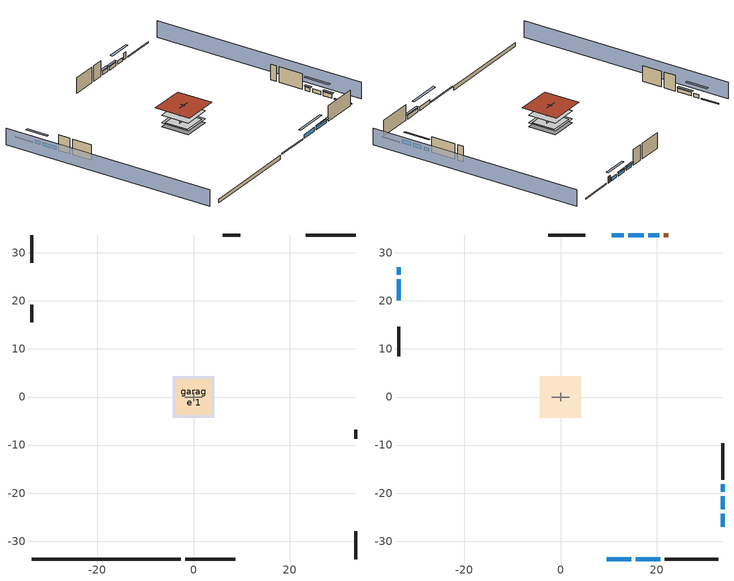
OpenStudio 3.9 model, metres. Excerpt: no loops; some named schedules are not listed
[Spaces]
garage 1
 floor foundation (Slab1 construction): -3.66,-3.66 -3.66,3.66 3.66,3.66 3.66,-3.66 z0
 wall outside (Wall1 construction): -33.68,19.19 -33.68,15.53 z0.3:5.18
 wall outside (Wall2 construction): 9.71,33.68 6.05,33.68 z0.3:5.18
 wall outside (Wall9 construction): 33.68,-8.65 33.68,-6.82 z0.3:5.18
 wall to conditioned space 1 (Wall5 construction Reversed): -1.83,0 1.83,0 z0.3:5.18
 wall to conditioned space 1 (Wall6 construction Reversed): 0,-0.91 0,0.91 z0.3:5.18
crawlspace - unvented 1
 floor foundation (Slab2 construction): -4.31,-4.31 -4.31,4.31 4.31,4.31 4.31,-4.31 z-0.91
 wall outside (RimJoist1 construction): -1.73,-33.68 8.67,-33.68 z0.3:0.61
 wall outside (RimJoist2 construction): -33.68,33.68 -33.68,27.89 z0.3:0.61
 wall outside (RimJoist3 construction): 33.68,33.68 23.29,33.68 z0.3:0.61
 wall outside (RimJoist4 construction): 33.68,-33.68 33.68,-27.89 z0.3:0.61
 wall foundation (FoundationWall1 construction): -33.68,-33.68 -2.66,-33.68 z-0.91:0.3
conditioned space 1
 floor to crawlspace - unvented 1 (Floor1 construction): -4.31,-4.31 -4.31,4.31 4.31,4.31 4.31,-4.31 z0.3
 floor to garage 1 (Floor2 construction): -3.66,-3.66 -3.66,3.66 3.66,3.66 3.66,-3.66 z0.3
 floor adiabatic (AdiabaticFloorConstruction): -4.31,-4.31 -4.31,4.31 4.31,4.31 4.31,-4.31 z2.74
 wall outside (Wall3 construction): 21.69,-33.68 32.76,-33.68 z0.3:5.18
 wall outside (Wall4 construction): -33.68,14.6 -33.68,8.45 z0.3:5.18
 wall outside (Wall7 construction): 5.13,33.68 -2.56,33.68 z0.3:5.18
 wall outside (Wall8 construction): 33.68,-17.23 33.68,-9.58 z0.3:5.18
 wall outside (AdiabaticWallConstruction): 9.6,-33.68 14.71,-33.68 / 15.64,-33.68 20.76,-33.68 z0.3:1.46; -33.68,26.96 -33.68,25.39 / 17.3,33.68 14.12,33.68 z0.3:1.37; -33.68,24.46 -33.68,20.12 / 13.19,33.68 10.64,33.68 z0.3:1.43; 20.52,33.68 18.22,33.68 / 33.68,-19.71 33.68,-18.16 z0.3:1.34; 33.68,-23.34 33.68,-20.64 / 33.68,-26.96 33.68,-24.27 z0.3:1.52
 wall outside (AdiabaticWallConstruction 1): 22.36,33.68 21.45,33.68 z0.3:2.34
 window (WindowConstruction): 9.6,-33.68 14.71,-33.68 z0.3:1.46
 window (WindowConstruction 1): 15.64,-33.68 20.76,-33.68 z0.3:1.46
 window (WindowConstruction 2): -33.68,26.96 -33.68,25.39 z0.3:1.37
 window (WindowConstruction 3): -33.68,24.46 -33.68,20.12 z0.3:1.43
 window (WindowConstruction 4): 20.52,33.68 18.22,33.68 z0.3:1.34
 window (WindowConstruction 5): 17.29,33.68 14.12,33.68 z0.3:1.37
 window (WindowConstruction 6): 13.19,33.68 10.64,33.68 z0.3:1.43
 window (WindowConstruction 7): 33.68,-23.34 33.68,-20.64 z0.3:1.52
 window (WindowConstruction 8): 33.68,-19.71 33.68,-18.16 z0.3:1.34
 window (WindowConstruction 9): 33.68,-26.96 33.68,-24.27 z0.3:1.52
 door (Door): 22.36,33.68 21.45,33.68 z0.3:2.34
 ceiling adiabatic (AdiabaticFloorConstruction): 4.31,-4.31 4.31,4.31 -4.31,4.31 -4.31,-4.31 z2.74
 roof outside (Roof1 construction): -5.66,5.66 -5.66,-5.66 5.66,-5.66 5.66,5.66 z5.18
shading: 38.26,-33.68 38.26,33.68 / -38.26,33.68 -38.26,-33.68 z0:5.18; 17.46,-33.68 6.85,-33.68 6.85,-34.29 17.46,-34.29 z4.21; 21.06,-33.68 15.34,-33.68 15.34,-34.29 21.06,-34.29 z1.77; -33.68,22.64 -33.68,29.71 -34.29,29.71 -34.29,22.64 z4.11; -33.68,19.81 -33.68,24.76 -34.29,24.76 -34.29,19.81 z1.74; 15.48,33.68 23.26,33.68 23.26,34.29 15.48,34.29 z4.08; 13.81,33.68 17.6,33.68 17.6,34.29 13.81,34.29 z1.68; 10.34,33.68 13.49,33.68 13.49,34.29 10.34,34.29 z1.74; 33.68,-17.9 33.68,-26.08 34.29,-26.08 34.29,-17.9 z4.27; 33.68,-17.86 33.68,-20.02 34.29,-20.02 34.29,-17.86 z1.65; 33.68,-23.96 33.68,-27.27 34.29,-27.27 34.29,-23.96 z1.83
[Site]
Portland Intl Arpt_OR: Latitude {deg}=45.59; Longitude {deg}=-122.6; Time Zone {hr}=-8; Elevation {m}=33; Terrain=Suburbs; Keep Site Location Information=Yes
[Site:GroundTemperature:Shallow]
10.2558, 8.96328, 8.85977, 9.47314, 11.9355, 14.3863, 16.5111, 17.8571, 17.9714, 16.8767, 14.8061, 12.4304
[Site:WaterMainsTemperature]
Calculation Method=Schedule; Temperature Schedule=mains temperature schedule
[Building]
Building 1
[Material] Roughness=Rough
Name | Thickness {m} | Conductivity {W/m-K} | Density {kg/m3} | Specific Heat {J/kg-K} | Thermal Absorptance | Solar Absorptance | Visible Absorptance
slate or tile shingles | 0.01905 | 0.840978 | 1899.972 | 799.717 | 0.9 | 0.75 | 0.75
roof rigid ins; wall rigid ins | 0.051816 | 0.029427 | 32.04 | 1214.23 | 0.9 | 0.7 | 0.7
osb sheathing 0.75 in. | 0.01905 | 0.115458 | 512.64 | 1214.23 | 0.9 | 0.7 | 0.7
roof stud and cavity | 0.2032 | 0.633245 | 78.34581 | 1123.46 | 0.9 | 0.7 | 0.7
gypsum board | 0.0127 | 0.160291 | 801 | 837.4 | 0.9 | 0.6 | 0.6
vinyl siding | 0.009525 | 0.089435 | 177.822 | 1046.75 | 0.9 | 0.5 | 0.5
osb sheathing 0.5 in. | 0.0127 | 0.115458 | 512.64 | 1214.23 | 0.9 | 0.7 | 0.7
wall stud and cavity | 0.1397 | 0.419005 | 139.0536 | 1170.24 | 0.9 | 0.6 | 0.6
wall stud and cavity 1 | 0.1397 | 0.230397 | 139.0536 | 1170.24 | 0.9 | 0.7 | 0.7
wall rigid ins 1; wall rigid ins 2 | 0.051816 | 0.029427 | 32.04 | 1214.23
wall stud and cavity 2 | 0.1397 | 0.222524 | 139.0536 | 1170.24 | 0.9 | 0.7 | 0.7
rim joist stud and cavity | 0.0508 | 0.178289 | 50.32683 | 1063.81 | 0.9 | 0.6 | 0.6
floor stud and cavity | 0.1397 | 0.923637 | 92.3553 | 1139.71 | 0.9 | 0.7 | 0.7
floor covering | 0.0127 | 0.0433444 | 54.468 | 1339.84 | 0.9 | 0.6 | 0.6
concrete 4.0 in. | 0.1016 | 1.803125 | 2242.8 | 837.4 | 0.9 | 0.7 | 0.7
concrete 8.0 in. | 0.2032 | 1.803125 | 2242.8 | 837.4 | 0.9 | 0.7 | 0.7
soil 0.5 in. | 0.0127 | 1.9041 | 1842.3 | 418.7 | 0.9 | 0.7 | 0.7
wood siding; wood siding 1 | 0.0254 | 0.102417 | 544.68 | 1172.36
wall rigid ins 3; floor rigid ins | 0.512978 | 0.029427 | 32.04 | 1214.23 | 0.9 | 0.7 | 0.7
wall stud and cavity 3 | 0.0889 | 0.380278 | 52.3479 | 1209.89 | 0.9 | 0.7 | 0.7
door material | 0.04445 | 0.0612267 | 512.64 | 1214.23 | 0.9 | 0.7 | 0.7
floor stud and cavity 1 | 0.1397 | 1.75129 | 37.0049 | 1207.88 | 0.9 | 0.7 | 0.7
wall stud and cavity 4 | 0.0889 | 0.391764 | 83.0341 | 1211.67 | 0.9 | 0.7 | 0.7
furniture material conditioned space 1; furniture material garage 1 | 0.1524 | 0.115458 | 640.8 | 1214.23 | 0.9 | 0.6 | 0.6
[Construction]
Roof1 construction: slate or tile shingles, roof rigid ins, osb sheathing 0.75 in., roof stud and cavity, gypsum board
Wall1 construction; Wall2 construction; Wall9 construction: vinyl siding, osb sheathing 0.5 in., wall stud and cavity
Wall3 construction; Wall4 construction: vinyl siding, wall rigid ins, osb sheathing 0.5 in., wall stud and cavity 1, gypsum board
Wall5 construction Reversed: gypsum board, wall stud and cavity 2, osb sheathing 0.5 in., wall rigid ins 1
Wall6 construction Reversed: gypsum board, wall stud and cavity 2, osb sheathing 0.5 in., wall rigid ins 2
Wall7 construction; Wall8 construction: vinyl siding, wall rigid ins 2, osb sheathing 0.5 in., wall stud and cavity 1, gypsum board
RimJoist1 construction; RimJoist2 construction; RimJoist3 construction; RimJoist4 construction: vinyl siding, rim joist stud and cavity
Floor1 construction; Floor2 construction: floor stud and cavity, osb sheathing 0.75 in., floor covering
Slab1 construction: concrete 4.0 in.
FoundationWall1 construction: concrete 8.0 in.
Slab2 construction: soil 0.5 in.
WindowConstruction; WindowConstruction 1; WindowConstruction 2; WindowConstruction 3; WindowConstruction 4; WindowConstruction 5; WindowConstruction 6; WindowConstruction 7; WindowConstruction 8; WindowConstruction 9: WindowMaterial
AdiabaticWallConstruction: wood siding, wall rigid ins 3, wall stud and cavity 3, gypsum board
Door: door material
AdiabaticWallConstruction 1: wood siding 1, wall rigid ins 3, wall stud and cavity 3, gypsum board
AdiabaticFloorConstruction: floor stud and cavity 1, floor rigid ins, osb sheathing 0.75 in., floor covering
PartitionWallConstruction: gypsum board, wall stud and cavity 4, gypsum board
furniture construction conditioned space 1: furniture material conditioned space 1
furniture construction garage 1: furniture material garage 1
[WindowMaterial:SimpleGlazingSystem]
WindowMaterial: U-Factor {W/m2-K}=2.15764; Solar Heat Gain Coefficient=0.44
[ThermalZone] Multiplier=1; Use Ideal Air Loads=No
Name | Volume {m3} | Thermostat
conditioned space | 493.619 | conditioned space temperature setpoint
garage | 130.484
crawlspace - unvented | 90.7838
[Sizing:Zone] Zone Cooling Design Supply Air Temperature Input Method=SupplyAirTemperature; Zone Cooling Design Supply Air Temperature {C}=14; Zone Cooling Design Supply Air Temperature Difference {deltaC}=11.11; Zone Heating Design Supply Air Temperature Input Method=SupplyAirTemperature; Zone Heating Design Supply Air Temperature {C}=40; Zone Heating Design Supply Air Temperature Difference {deltaC}=11.11; Zone Cooling Design Supply Air Humidity Ratio {kg-H2O/kg-air}=0.0085; Zone Heating Design Supply Air Humidity Ratio {kg-H2O/kg-air}=0.008; Cooling Design Air Flow Method=DesignDay; Heating Design Air Flow Method=DesignDay; Account for Dedicated Outdoor Air System=No; Dedicated Outdoor Air System Control Strategy=NeutralSupplyAir; Dedicated Outdoor Air Low Setpoint Temperature for Design {C}=autosize; Dedicated Outdoor Air High Setpoint Temperature for Design {C}=autosize; Zone Load Sizing Method=Sensible Load Only No Latent Load; Zone Latent Cooling Design Supply Air Humidity Ratio Input Method=HumidityRatioDifference; Zone Cooling Design Supply Air Humidity Ratio Difference {kgWater/kgDryAir}=0.005; Zone Latent Heating Design Supply Air Humidity Ratio Input Method=HumidityRatioDifference; Zone Humidification Design Supply Air Humidity Ratio Difference {kgWater/kgDryAir}=0.005; Sizing Option=Coincident
conditioned space; garage; crawlspace - unvented
[Space]
Name | Thermal Zone | Volume {m3}
conditioned space 1 | conditioned space | 493.619
garage 1 | garage | 130.484
crawlspace - unvented 1 | crawlspace - unvented | 90.7838
[ThermostatSetpoint:DualSetpoint]
conditioned space temperature setpoint: Heating Setpoint Temperature Schedule=heating setpoint; Cooling Setpoint Temperature Schedule=cooling setpoint; Temperature Difference Between Cutout And Setpoint {deltaC}=0
[Foundation:Kiva] Wall Depth Below Slab {m}=0.2032
Name | Initial Indoor Air Temperature {C} | Wall Height Above Grade {m}
Foundation Kiva 1 | 13.4258 | 0.1016
Foundation Kiva 2 | 8.96751 | 0.3048
[Foundation:Kiva:Settings]
Soil Conductivity {W/m-K}=1.9041; Soil Density {kg/m3}=1842.3; Soil Specific Heat {J/kg-K}=418.7; Ground Solar Absorptivity=0.9; Ground Thermal Absorptivity=0.9; Ground Surface Roughness {m}=0.03; Far-Field Width {m}=40; Deep-Ground Boundary Condition=ZeroFlux; Deep-Ground Depth {m}=40; Minimum Cell Dimension {m}=0.2; Maximum Cell Growth Coefficient=3; Simulation Timestep=Timestep
[SurfaceProperty:ExposedFoundationPerimeter] Exposed Perimeter Calculation Method=TotalExposedPerimeter
Name | Total Exposed Perimeter {m}
Slab1 | 18.288
Slab2 | 31.02864
[SurfaceProperty:IncidentSolarMultiplier] Incident Solar Multiplier=1; Incident Solar Multiplier Schedule=trans schedule winter=0.85 summer=0.7
Window1; Window2; Window3; Window4; Window5; Window6; Window7; Window8; Window9; Window10
[InternalMass:Definition] Design Level Calculation Method=SurfaceArea
Name | Construction | Surface Area {m2}
partition wall mass | PartitionWallConstruction | 202.436
furniture mass conditioned space 1 | furniture construction conditioned space 1 | 80.97429
furniture mass garage 1 | furniture construction garage 1 | 5.35122
[InternalMass] Multiplier=1
Name | Internal Mass Definition | Space or SpaceType
partition wall mass | partition wall mass | conditioned space 1
furniture mass conditioned space 1 | furniture mass conditioned space 1 | conditioned space 1
furniture mass garage 1 | furniture mass garage 1 | garage 1
[External:File]
External File 1: File=in.schedules.csv
[ElectricEquipment:Definition] Design Level Calculation Method=EquipmentLevel
Name | Design Level {W} | Fraction Latent | Fraction Radiant | Fraction Lost
ceiling fan | 17.5909 | 0 | 0.558 | 0
clothes washer | 186.758 | 0.03 | 0.162 | 0.7
clothes dryer | 4458.97 | 0.015 | 0.081 | 0.85
dishwasher | 363.698 | 0.3 | 0.18 | 0.4
fridge | 43.7215 | 0 | 0.6 | 0
freezer | 194.914 | 0 | 0.6 | 0
cooking range | 26.2576 | 0.16 | 0.384 | 0.2
misc tv | 626.77 | 0 | 0.6 | 0
misc plug loads | 436.282 | 0.021 | 0.558 | 0.049
misc well pump | 121.401 | 0 | 0 | 1
whole house fan; mech vent house fan | 0 | 0 | 0 | 1
mech vent house fan cfis | 0 | 0 | 0 | 0
mech vent range fan 0; mech vent bath fan 0 | 30 | 0 | 0 | 1
[ElectricEquipment]
Name | Electric Equipment Definition | Space or SpaceType | Schedule
ceiling fan | ceiling fan | conditioned space 1 | ceiling_fan
clothes washer | clothes washer | conditioned space 1 | clothes_washer
clothes dryer | clothes dryer | conditioned space 1 | clothes_dryer
dishwasher | dishwasher | conditioned space 1 | dishwasher
fridge | fridge | conditioned space 1 | fridge schedule
freezer | freezer | garage 1 | freezer schedule
cooking range | cooking range | conditioned space 1 | cooking_range
misc tv | misc tv | conditioned space 1 | plug_loads_tv
misc plug loads | misc plug loads | conditioned space 1 | plug_loads_other
misc well pump | misc well pump | conditioned space 1 | misc well pump schedule
whole house fan | whole house fan | conditioned space 1 | Always On Discrete
mech vent house fan | mech vent house fan | conditioned space 1 | mech vent house fan schedule
mech vent house fan cfis | mech vent house fan cfis | conditioned space 1 | mech vent house fan cfis schedule
mech vent range fan 0 | mech vent range fan 0 | conditioned space 1 | mech vent range fan 0 schedule
mech vent bath fan 0 | mech vent bath fan 0 | conditioned space 1 | mech vent bath fan 0 schedule
[EnergyManagementSystem:Sensor]
Name | Output Variable or Output Meter Index Key | Output Variable or Output Meter
water_heater_amb_temp | garage | Zone Mean Air Temperature
water_heater_amb_rh | garage | Zone Air Relative Humidity
water_heater_T_set | water heater setpoint | Schedule Value
fridge_tin_s; tin_s | conditioned space | Zone Mean Air Temperature
out_pb_s |  | Site Outdoor Air Barometric Pressure
out_wt_s |  | Site Outdoor Air Humidity Ratio
win_s | conditioned space | Zone Air Humidity Ratio
site_vw_s |  | Site Wind Speed
tout_s | conditioned space | Zone Outdoor Air Drybulb Temperature
cool_season | cooling season schedule | Schedule Value
natural_vent_s | natural vent schedule | Schedule Value
htg_sp_s | heating setpoint | Schedule Value
clg_sp_s | cooling setpoint | Schedule Value
mech_vent_range_fan_0_sch_s | mech vent range fan 0 schedule | Schedule Value
mech_vent_bath_fan_0_sch_s | mech vent bath fan 0 schedule | Schedule Value
clothes_dryer_exhaust_0_sch_s | clothes_dryer | Schedule Value
conditioned_space_htg_unmet_s | conditioned space | Zone Heating Setpoint Not Met Time
conditioned_space_clg_unmet_s | conditioned space | Zone Cooling Setpoint Not Met Time
htg_load_cond |  | Heating:EnergyTransfer:Zone:CONDITIONED SPACE
clg_load_cond |  | Cooling:EnergyTransfer:Zone:CONDITIONED SPACE
s_conv | Floor1 | Surface Inside Face Convection Heat Gain Energy
s_ig | Floor1 | Surface Inside Face Internal Gains Radiation Heat Gain Energy
s_sol | Floor1 | Surface Inside Face Solar Radiation Heat Gain Energy
s_lgt | Floor1 | Surface Inside Face Lights Radiation Heat Gain Energy
s_surf | Floor1 | Surface Inside Face Net Surface Thermal Radiation Heat Gain Energy
s_conv_1 | Floor2 | Surface Inside Face Convection Heat Gain Energy
s_ig_1 | Floor2 | Surface Inside Face Internal Gains Radiation Heat Gain Energy
s_sol_1 | Floor2 | Surface Inside Face Solar Radiation Heat Gain Energy
s_lgt_1 | Floor2 | Surface Inside Face Lights Radiation Heat Gain Energy
s_surf_1 | Floor2 | Surface Inside Face Net Surface Thermal Radiation Heat Gain Energy
s_conv_2 | inferred conditioned ceiling | Surface Inside Face Convection Heat Gain Energy
s_ig_2 | inferred conditioned ceiling | Surface Inside Face Internal Gains Radiation Heat Gain Energy
s_sol_2 | inferred conditioned ceiling | Surface Inside Face Solar Radiation Heat Gain Energy
s_lgt_2 | inferred conditioned ceiling | Surface Inside Face Lights Radiation Heat Gain Energy
s_surf_2 | inferred conditioned ceiling | Surface Inside Face Net Surface Thermal Radiation Heat Gain Energy
s_conv_3 | inferred conditioned floor | Surface Inside Face Convection Heat Gain Energy
s_ig_3 | inferred conditioned floor | Surface Inside Face Internal Gains Radiation Heat Gain Energy
s_sol_3 | inferred conditioned floor | Surface Inside Face Solar Radiation Heat Gain Energy
s_lgt_3 | inferred conditioned floor | Surface Inside Face Lights Radiation Heat Gain Energy
s_surf_3 | inferred conditioned floor | Surface Inside Face Net Surface Thermal Radiation Heat Gain Energy
s_conv_4 | Roof1 | Surface Inside Face Convection Heat Gain Energy
s_ig_4 | Roof1 | Surface Inside Face Internal Gains Radiation Heat Gain Energy
s_sol_4 | Roof1 | Surface Inside Face Solar Radiation Heat Gain Energy
s_lgt_4 | Roof1 | Surface Inside Face Lights Radiation Heat Gain Energy
s_surf_4 | Roof1 | Surface Inside Face Net Surface Thermal Radiation Heat Gain Energy
ss_sol | Door1 | Surface Inside Face Solar Radiation Heat Gain Energy
ss_lgt | Door1 | Surface Inside Face Lights Radiation Heat Gain Energy
ss_conv | Door1 | Surface Inside Face Convection Heat Gain Energy
ss_ig | Door1 | Surface Inside Face Internal Gains Radiation Heat Gain Energy
ss_surf | Door1 | Surface Inside Face Net Surface Thermal Radiation Heat Gain Energy
ss_conv_1 | Window1 | Surface Inside Face Convection Heat Gain Energy
ss_ig_1 | Window1 | Surface Inside Face Internal Gains Radiation Heat Gain Energy
ss_surf_1 | Window1 | Surface Inside Face Net Surface Thermal Radiation Heat Gain Energy
ss_trans_in | Window1 | Surface Window Transmitted Solar Radiation Rate
ss_back_out | Window1 | Surface Window Shortwave from Zone Back Out Window Heat Transfer Rate
ss_trans_out | Window1 | Surface Inside Face Initial Transmitted Diffuse Transmitted Out Window Solar Radiation Rate
ss_conv_2 | Window10 | Surface Inside Face Convection Heat Gain Energy
ss_ig_2 | Window10 | Surface Inside Face Internal Gains Radiation Heat Gain Energy
ss_surf_2 | Window10 | Surface Inside Face Net Surface Thermal Radiation Heat Gain Energy
ss_trans_in_1 | Window10 | Surface Window Transmitted Solar Radiation Rate
ss_back_out_1 | Window10 | Surface Window Shortwave from Zone Back Out Window Heat Transfer Rate
ss_trans_out_1 | Window10 | Surface Inside Face Initial Transmitted Diffuse Transmitted Out Window Solar Radiation Rate
ss_conv_3 | Window2 | Surface Inside Face Convection Heat Gain Energy
ss_ig_3 | Window2 | Surface Inside Face Internal Gains Radiation Heat Gain Energy
ss_surf_3 | Window2 | Surface Inside Face Net Surface Thermal Radiation Heat Gain Energy
ss_trans_in_2 | Window2 | Surface Window Transmitted Solar Radiation Rate
ss_back_out_2 | Window2 | Surface Window Shortwave from Zone Back Out Window Heat Transfer Rate
ss_trans_out_2 | Window2 | Surface Inside Face Initial Transmitted Diffuse Transmitted Out Window Solar Radiation Rate
ss_conv_4 | Window3 | Surface Inside Face Convection Heat Gain Energy
ss_ig_4 | Window3 | Surface Inside Face Internal Gains Radiation Heat Gain Energy
ss_surf_4 | Window3 | Surface Inside Face Net Surface Thermal Radiation Heat Gain Energy
ss_trans_in_3 | Window3 | Surface Window Transmitted Solar Radiation Rate
ss_back_out_3 | Window3 | Surface Window Shortwave from Zone Back Out Window Heat Transfer Rate
ss_trans_out_3 | Window3 | Surface Inside Face Initial Transmitted Diffuse Transmitted Out Window Solar Radiation Rate
ss_conv_5 | Window4 | Surface Inside Face Convection Heat Gain Energy
ss_ig_5 | Window4 | Surface Inside Face Internal Gains Radiation Heat Gain Energy
ss_surf_5 | Window4 | Surface Inside Face Net Surface Thermal Radiation Heat Gain Energy
ss_trans_in_4 | Window4 | Surface Window Transmitted Solar Radiation Rate
ss_back_out_4 | Window4 | Surface Window Shortwave from Zone Back Out Window Heat Transfer Rate
ss_trans_out_4 | Window4 | Surface Inside Face Initial Transmitted Diffuse Transmitted Out Window Solar Radiation Rate
ss_conv_6 | Window5 | Surface Inside Face Convection Heat Gain Energy
ss_ig_6 | Window5 | Surface Inside Face Internal Gains Radiation Heat Gain Energy
ss_surf_6 | Window5 | Surface Inside Face Net Surface Thermal Radiation Heat Gain Energy
ss_trans_in_5 | Window5 | Surface Window Transmitted Solar Radiation Rate
ss_back_out_5 | Window5 | Surface Window Shortwave from Zone Back Out Window Heat Transfer Rate
ss_trans_out_5 | Window5 | Surface Inside Face Initial Transmitted Diffuse Transmitted Out Window Solar Radiation Rate
ss_conv_7 | Window6 | Surface Inside Face Convection Heat Gain Energy
ss_ig_7 | Window6 | Surface Inside Face Internal Gains Radiation Heat Gain Energy
ss_surf_7 | Window6 | Surface Inside Face Net Surface Thermal Radiation Heat Gain Energy
ss_trans_in_6 | Window6 | Surface Window Transmitted Solar Radiation Rate
ss_back_out_6 | Window6 | Surface Window Shortwave from Zone Back Out Window Heat Transfer Rate
ss_trans_out_6 | Window6 | Surface Inside Face Initial Transmitted Diffuse Transmitted Out Window Solar Radiation Rate
ss_conv_8 | Window7 | Surface Inside Face Convection Heat Gain Energy
ss_ig_8 | Window7 | Surface Inside Face Internal Gains Radiation Heat Gain Energy
ss_surf_8 | Window7 | Surface Inside Face Net Surface Thermal Radiation Heat Gain Energy
ss_trans_in_7 | Window7 | Surface Window Transmitted Solar Radiation Rate
ss_back_out_7 | Window7 | Surface Window Shortwave from Zone Back Out Window Heat Transfer Rate
ss_trans_out_7 | Window7 | Surface Inside Face Initial Transmitted Diffuse Transmitted Out Window Solar Radiation Rate
ss_conv_9 | Window8 | Surface Inside Face Convection Heat Gain Energy
ss_ig_9 | Window8 | Surface Inside Face Internal Gains Radiation Heat Gain Energy
ss_surf_9 | Window8 | Surface Inside Face Net Surface Thermal Radiation Heat Gain Energy
ss_trans_in_8 | Window8 | Surface Window Transmitted Solar Radiation Rate
ss_back_out_8 | Window8 | Surface Window Shortwave from Zone Back Out Window Heat Transfer Rate
ss_trans_out_8 | Window8 | Surface Inside Face Initial Transmitted Diffuse Transmitted Out Window Solar Radiation Rate
ss_conv_10 | Window9 | Surface Inside Face Convection Heat Gain Energy
ss_ig_10 | Window9 | Surface Inside Face Internal Gains Radiation Heat Gain Energy
[OtherEquipment:Definition] Design Level Calculation Method=EquipmentLevel
Name | Design Level {W} | Fraction Latent | Fraction Radiant | Fraction Lost
water heater sens; mech vent house fan sensible load | 0 | 0 | 0 | 0
water heater lat; mech vent house fan latent load | 0 | 1 | 0 | 0
water heater energy adjustment1 | 0.01 | 0 | 0 | 1
clothes dryer 2 | 0 | 0.015 | 0.081 | 0.85
cooking range 2 | 769.533 | 0.16 | 0.384 | 0.2
general water use sensible | -79.8895 | 0 | 0.6 | 0
general water use latent | 81.0615 | 1 | 0 | 0
[OtherEquipment]
Name | Other Equipment Definition | Space or SpaceType | Schedule | Fuel Type
water heater sens | water heater sens | garage 1 | Always On Discrete
water heater lat | water heater lat | garage 1 | Always On Discrete
water heater energy adjustment1 | water heater energy adjustment1 | garage 1 | Always On Discrete | Electricity
clothes dryer 1 | clothes dryer 2 | conditioned space 1 | clothes_dryer | Electricity
cooking range 1 | cooking range 2 | conditioned space 1 | cooking_range | Propane
general water use sensible | general water use sensible | conditioned space 1 | general water use schedule
general water use latent | general water use latent | conditioned space 1 | general water use schedule
mech vent house fan sensible load | mech vent house fan sensible load | conditioned space 1 | Always On Discrete
mech vent house fan latent load | mech vent house fan latent load | conditioned space 1 | Always On Discrete
[WaterUse:Equipment:Definition]
Name | Peak Flow Rate {m3/s}
clothes washer | 2.17596e-06
dishwasher | 5.32665e-06
[Lights:Definition] Design Level Calculation Method=LightingLevel; Fraction Radiant=0.6; Fraction Visible=0.2; Return Air Fraction=0
Name | Lighting Level {W}
interior lighting | 322.68
garage lighting | 9.33218
[Lights] Fraction Replaceable=1
Name | Lights Definition | Space or SpaceType | Schedule
interior lighting | interior lighting | conditioned space 1 | lighting_interior
garage lighting | garage lighting | garage 1 | lighting_garage
[Exterior:Lights:Definition]
exterior lighting: Design Level {W}=8.01452
[Exterior:Lights]
exterior lighting: Exterior Lights Definition=exterior lighting; Schedule=exterior lighting schedule
[People:Definition]
occupants: Number of People Calculation Method=People; Number of People {people}=4; Fraction Radiant=0.314171; Sensible Heat Fraction=0.56303; Carbon Dioxide Generation Rate {m3/s-W}=0; Enable ASHRAE 55 Comfort Warnings=No; Mean Radiant Temperature Calculation Type=EnclosureAveraged
[People]
occupants: People Definition=occupants; Space or SpaceType=conditioned space 1; Number of People Schedule=occupants; Activity Level Schedule=occupants activity schedule; Multiplier=1
[SpaceInfiltration:DesignFlowRate] Schedule=Always On Discrete
Name | Space or SpaceType | Design Flow Rate Calculation Method | Design Flow Rate {m3/s} | Air Changes per Hour {1/hr} | Constant Term Coefficient | Temperature Term Coefficient | Velocity Term Coefficient | Velocity Squared Term Coefficient
natural vent flow; whole house fan flow; infil flow | conditioned space 1 | Flow/Space | 0
infil crawlspace - unvented 1 | crawlspace - unvented 1 | AirChanges/Hour |  | 0.1 | 1 | 0 | 0 | 0
[SpaceInfiltration:EffectiveLeakageArea]
infil garage 1: Space or SpaceType=garage 1; Schedule=Always On Discrete; Effective Air Leakage Area {cm2}=407.755; Stack Coefficient=0.000129147; Wind Coefficient=4.64657e-05
